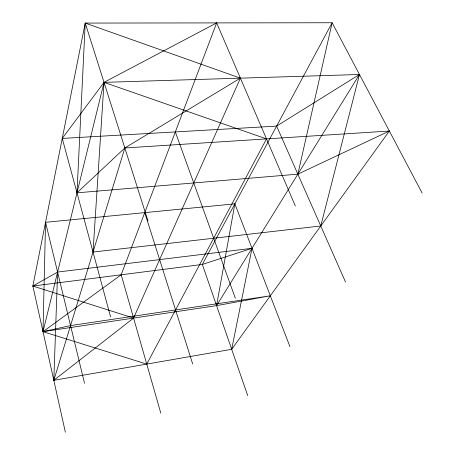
<?xml version="1.0" encoding="UTF-8"?>
<svg xmlns="http://www.w3.org/2000/svg" width="455" height="455" viewBox="0 0 455 455"><rect width="100%" height="100%" fill="white"/><g stroke="black" fill="none" stroke-linecap="round" stroke-linejoin="round"><path stroke-width="0.68" d="M289.926 346.636L234.871 203.851L45.551 222.302L43.009 331.672L146.76 364.097L266.499 138.9L104.024 82.361L62.255 138.422L110.554 316.743M231.686 349.286L252.013 248.311L57.597 272.062L53.826 380.306L231.686 349.286L389.355 131.034L124.841 147.972L76.992 192.829L85.221 23.08L332.122 22.75L422.143 193.068M234.871 203.851L216.58 305.629L43.009 331.672L104.024 82.361L216.654 22.904L295.323 205.984M65.378 432.25L32.857 286.041L85.221 23.08L240.399 78.163L133.582 318.079L53.826 380.306L124.841 147.972L240.399 78.163M76.992 192.829L297.854 174.163L332.122 22.75L202.333 264.446L247.725 395.657M62.255 138.422L276.617 126.115L359.473 74.495L320.758 225.987L93.03 252.047L104.024 82.361L359.473 74.495L216.58 305.629L270.327 295.801L70.553 325.587L43.009 331.672L121.184 274.786L216.654 22.904M133.582 318.079L32.857 286.041L57.597 272.062M297.854 174.163L389.355 131.034M252.013 248.311L202.333 264.446L32.857 286.041M276.617 126.115L345.533 282.049M175.334 131.927L235.349 298.315M85.221 23.08L148 220.988M144.741 212.633L192.687 363.994M121.184 274.786L160.791 413.1M45.551 222.302L84.522 383.303"/></g></svg>
